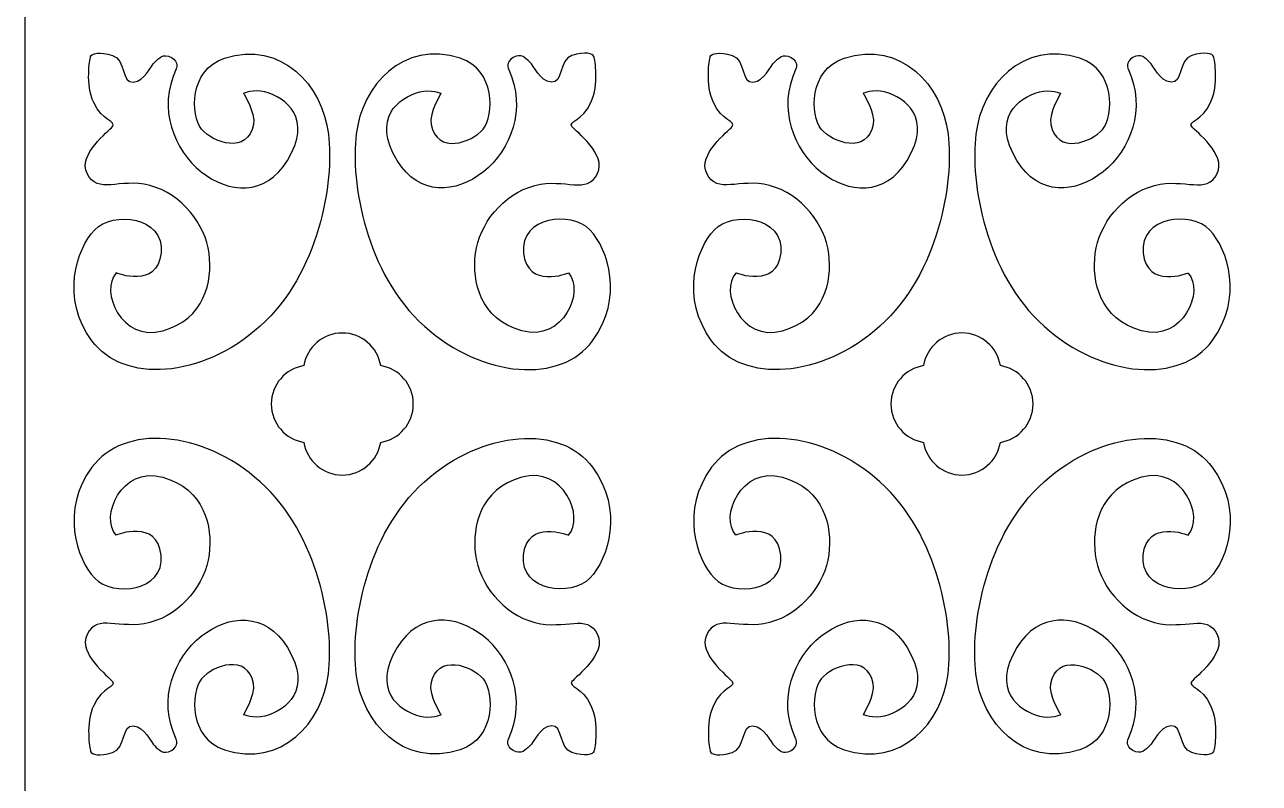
# Model space of a CAD drawing. Header units: centimetres. Extents: x -15.9 to -11.5, y -9 to 9.
# Drawn here: x -15.936 to -13.024, y -0.895 to 0.895 of the extents above; entities that cross this region are included whole.
import ezdxf

# ---------------------------------------------------------------- set-up
doc = ezdxf.new("R2010")
doc.units = ezdxf.units.CM
doc.header["$MEASUREMENT"] = 0
doc.layers.add('layer 1', color=7, linetype='Continuous')

msp = doc.modelspace()

# ---------------------------------------------------------------- linework, layer by layer
at = {"layer": 'layer 1', "color": 250}
for points, knots in [([(-11.51226, 9.00075), (-11.51226, 9.00075), (-11.51226, -9.00021), (-11.51226, -9.00021), (-11.51226, -9.00021), (-11.51226, -9.00021), (-12.974, -9.00021), (-12.974, -9.00021), (-12.974, -9.00021), (-12.974, -9.00021), (-13.01234, -9.00021), (-13.01234, -9.00021), (-13.01234, -9.00021), (-13.01234, -9.00021), (-14.43574, -9.00021), (-14.43574, -9.00021), (-14.43574, -9.00021), (-14.43574, -9.00021), (-14.47408, -9.00021), (-14.47408, -9.00021), (-14.47408, -9.00021), (-14.47408, -9.00021), (-15.93583, -9.0002), (-15.93583, -9.0002), (-15.93583, -9.0002), (-15.93583, -9.0002), (-15.93582, 9.00077), (-15.93582, 9.00077), (-15.93582, 9.00077), (-15.93582, 9.00077), (-14.43575, 9.00077), (-14.43575, 9.00077), (-14.43575, 9.00077), (-14.43575, 9.00077), (-14.43575, 9.00075), (-14.43575, 9.00075), (-14.43575, 9.00075), (-14.43575, 9.00075), (-13.01234, 9.00075), (-13.01234, 9.00075), (-13.01234, 9.00075), (-13.01234, 9.00075), (-12.974, 9.00075), (-12.974, 9.00075), (-12.974, 9.00075), (-12.974, 9.00075), (-11.51226, 9.00075), (-11.51226, 9.00075)], [0, 0, 0, 0, 0.0769231, 0.0769231, 0.0769231, 0.0769231, 0.1538462, 0.1538462, 0.1538462, 0.1538462, 0.2307692, 0.2307692, 0.2307692, 0.2307692, 0.3076923, 0.3076923, 0.3076923, 0.3076923, 0.3846154, 0.3846154, 0.3846154, 0.3846154, 0.4615385, 0.4615385, 0.4615385, 0.4615385, 0.5384615, 0.5384615, 0.5384615, 0.5384615, 0.6153846, 0.6153846, 0.6153846, 0.6153846, 0.6923077, 0.6923077, 0.6923077, 0.6923077, 0.7692308, 0.7692308, 0.7692308, 0.7692308, 0.8461538, 0.8461538, 0.8461538, 0.8461538, 1, 1, 1, 1]), ([(-15.41971, 0.73316), (-15.41971, 0.73316), (-15.39665, 0.74386), (-15.36914, 0.73638), (-15.36914, 0.73638), (-15.31844, 0.72265), (-15.25565, 0.67432), (-15.31611, 0.57487), (-15.31611, 0.57487), (-15.41917, 0.40536), (-15.66775, 0.60131), (-15.57847, 0.79073), (-15.57847, 0.79073), (-15.57847, 0.79073), (-15.57073, 0.80699), (-15.58978, 0.81783), (-15.58978, 0.81783), (-15.60881, 0.82869), (-15.6194, 0.81587), (-15.62894, 0.80698), (-15.62894, 0.80698), (-15.63847, 0.79811), (-15.65222, 0.76257), (-15.67976, 0.75956), (-15.67976, 0.75956), (-15.70726, 0.75661), (-15.69775, 0.81291), (-15.72842, 0.82279), (-15.72842, 0.82279), (-15.75914, 0.83266), (-15.77816, 0.82673), (-15.78026, 0.81982), (-15.78026, 0.81982), (-15.78243, 0.81291), (-15.79299, 0.75462), (-15.77286, 0.7112), (-15.77286, 0.7112), (-15.75277, 0.66775), (-15.7189, 0.66678), (-15.72842, 0.6549), (-15.72842, 0.6549), (-15.73794, 0.64305), (-15.81074, 0.58887), (-15.78877, 0.54434), (-15.78877, 0.54434), (-15.76336, 0.49283), (-15.7136, 0.53444), (-15.64058, 0.5157), (-15.64058, 0.5157), (-15.56419, 0.49609), (-15.50933, 0.42287), (-15.50089, 0.35573), (-15.50089, 0.35573), (-15.49242, 0.2886), (-15.51144, 0.20071), (-15.6099, 0.17307), (-15.6099, 0.17307), (-15.70833, 0.14539), (-15.75914, 0.26786), (-15.71994, 0.30933), (-15.71994, 0.30933), (-15.71994, 0.30933), (-15.62257, 0.27083), (-15.6141, 0.35668), (-15.6141, 0.35668), (-15.60566, 0.44261), (-15.72737, 0.45644), (-15.77076, 0.41101), (-15.77076, 0.41101), (-15.81416, 0.36558), (-15.85122, 0.25008), (-15.77713, 0.14934), (-15.77713, 0.14934), (-15.70304, 0.04864), (-15.51885, 0.05947), (-15.38025, 0.18391), (-15.38025, 0.18391), (-15.24159, 0.30832), (-15.20558, 0.5226), (-15.21932, 0.63713), (-15.21932, 0.63713), (-15.23311, 0.75169), (-15.3295, 0.85952), (-15.4649, 0.81587), (-15.4649, 0.81587), (-15.54787, 0.78911), (-15.54531, 0.68158), (-15.51886, 0.649), (-15.51886, 0.649), (-15.49242, 0.61639), (-15.40978, 0.58842), (-15.39609, 0.65988), (-15.39609, 0.65988), (-15.39081, 0.6875), (-15.41971, 0.73316), (-15.41971, 0.73316)], [0, 0, 0, 0, 0.04, 0.04, 0.04, 0.04, 0.08, 0.08, 0.08, 0.08, 0.12, 0.12, 0.12, 0.12, 0.16, 0.16, 0.16, 0.16, 0.2, 0.2, 0.2, 0.2, 0.24, 0.24, 0.24, 0.24, 0.28, 0.28, 0.28, 0.28, 0.32, 0.32, 0.32, 0.32, 0.36, 0.36, 0.36, 0.36, 0.4, 0.4, 0.4, 0.4, 0.44, 0.44, 0.44, 0.44, 0.48, 0.48, 0.48, 0.48, 0.52, 0.52, 0.52, 0.52, 0.56, 0.56, 0.56, 0.56, 0.6, 0.6, 0.6, 0.6, 0.64, 0.64, 0.64, 0.64, 0.68, 0.68, 0.68, 0.68, 0.72, 0.72, 0.72, 0.72, 0.76, 0.76, 0.76, 0.76, 0.8, 0.8, 0.8, 0.8, 0.84, 0.84, 0.84, 0.84, 0.88, 0.88, 0.88, 0.88, 0.92, 0.92, 0.92, 0.92, 1, 1, 1, 1]), ([(-14.95354, 0.73316), (-14.95354, 0.73316), (-14.97659, 0.74386), (-15.00412, 0.73638), (-15.00412, 0.73638), (-15.05482, 0.72265), (-15.11762, 0.67432), (-15.05713, 0.57487), (-15.05713, 0.57487), (-14.95406, 0.40536), (-14.7055, 0.60131), (-14.7948, 0.79073), (-14.7948, 0.79073), (-14.7948, 0.79073), (-14.80247, 0.80698), (-14.78345, 0.81781), (-14.78345, 0.81781), (-14.76441, 0.82866), (-14.7538, 0.81587), (-14.74432, 0.80698), (-14.74432, 0.80698), (-14.73476, 0.79811), (-14.72101, 0.76257), (-14.6935, 0.75956), (-14.6935, 0.75956), (-14.66599, 0.75661), (-14.67551, 0.81291), (-14.64482, 0.82279), (-14.64482, 0.82279), (-14.61411, 0.83266), (-14.59506, 0.82673), (-14.59297, 0.81982), (-14.59297, 0.81982), (-14.59085, 0.81291), (-14.58027, 0.75464), (-14.60037, 0.7112), (-14.60037, 0.7112), (-14.62047, 0.66775), (-14.65436, 0.66678), (-14.64482, 0.6549), (-14.64482, 0.6549), (-14.63527, 0.64305), (-14.56251, 0.58887), (-14.58448, 0.54434), (-14.58448, 0.54434), (-14.60987, 0.49283), (-14.65964, 0.53444), (-14.73264, 0.5157), (-14.73264, 0.5157), (-14.80901, 0.49609), (-14.86391, 0.42287), (-14.87237, 0.35573), (-14.87237, 0.35573), (-14.88082, 0.2886), (-14.86177, 0.20071), (-14.76333, 0.17307), (-14.76333, 0.17307), (-14.66494, 0.14539), (-14.61411, 0.26786), (-14.65327, 0.30933), (-14.65327, 0.30933), (-14.65327, 0.30933), (-14.75064, 0.27083), (-14.75912, 0.35668), (-14.75912, 0.35668), (-14.76758, 0.44261), (-14.64588, 0.45644), (-14.60249, 0.41101), (-14.60249, 0.41101), (-14.55909, 0.36559), (-14.52203, 0.25008), (-14.59612, 0.14934), (-14.59612, 0.14934), (-14.67022, 0.04864), (-14.85439, 0.05947), (-14.99302, 0.18391), (-14.99302, 0.18391), (-15.13166, 0.30832), (-15.16765, 0.5226), (-15.1539, 0.63713), (-15.1539, 0.63713), (-15.14013, 0.75169), (-15.04377, 0.85952), (-14.90837, 0.81587), (-14.90837, 0.81587), (-14.82534, 0.78911), (-14.82793, 0.68158), (-14.85439, 0.649), (-14.85439, 0.649), (-14.88081, 0.61639), (-14.96347, 0.58842), (-14.97714, 0.65988), (-14.97714, 0.65988), (-14.98245, 0.68749), (-14.95354, 0.73316), (-14.95354, 0.73316)], [0, 0, 0, 0, 0.04, 0.04, 0.04, 0.04, 0.08, 0.08, 0.08, 0.08, 0.12, 0.12, 0.12, 0.12, 0.16, 0.16, 0.16, 0.16, 0.2, 0.2, 0.2, 0.2, 0.24, 0.24, 0.24, 0.24, 0.28, 0.28, 0.28, 0.28, 0.32, 0.32, 0.32, 0.32, 0.36, 0.36, 0.36, 0.36, 0.4, 0.4, 0.4, 0.4, 0.44, 0.44, 0.44, 0.44, 0.48, 0.48, 0.48, 0.48, 0.52, 0.52, 0.52, 0.52, 0.56, 0.56, 0.56, 0.56, 0.6, 0.6, 0.6, 0.6, 0.64, 0.64, 0.64, 0.64, 0.68, 0.68, 0.68, 0.68, 0.72, 0.72, 0.72, 0.72, 0.76, 0.76, 0.76, 0.76, 0.8, 0.8, 0.8, 0.8, 0.84, 0.84, 0.84, 0.84, 0.88, 0.88, 0.88, 0.88, 0.92, 0.92, 0.92, 0.92, 1, 1, 1, 1]), ([(-13.95794, 0.73317), (-13.95794, 0.73317), (-13.9349, 0.74386), (-13.90739, 0.7364), (-13.90739, 0.7364), (-13.85667, 0.72265), (-13.79389, 0.67432), (-13.85436, 0.57488), (-13.85436, 0.57488), (-13.95743, 0.40536), (-14.20599, 0.60131), (-14.1167, 0.79071), (-14.1167, 0.79071), (-14.1167, 0.79071), (-14.10899, 0.80698), (-14.12804, 0.81784), (-14.12804, 0.81784), (-14.14709, 0.8287), (-14.15767, 0.81587), (-14.1672, 0.80698), (-14.1672, 0.80698), (-14.17673, 0.79809), (-14.19048, 0.76255), (-14.218, 0.75958), (-14.218, 0.75958), (-14.24552, 0.75662), (-14.23599, 0.8129), (-14.26669, 0.82278), (-14.26669, 0.82278), (-14.29738, 0.83265), (-14.31643, 0.82673), (-14.31855, 0.81982), (-14.31855, 0.81982), (-14.32066, 0.8129), (-14.33125, 0.75464), (-14.31114, 0.7112), (-14.31114, 0.7112), (-14.29103, 0.66776), (-14.25716, 0.66676), (-14.26669, 0.65491), (-14.26669, 0.65491), (-14.27621, 0.64307), (-14.349, 0.58887), (-14.32701, 0.54432), (-14.32701, 0.54432), (-14.30161, 0.49284), (-14.25187, 0.53445), (-14.17884, 0.51569), (-14.17884, 0.51569), (-14.10247, 0.49607), (-14.0476, 0.42287), (-14.03913, 0.35572), (-14.03913, 0.35572), (-14.03067, 0.28858), (-14.04972, 0.2007), (-14.14815, 0.17305), (-14.14815, 0.17305), (-14.24658, 0.1454), (-14.29738, 0.26784), (-14.25822, 0.30932), (-14.25822, 0.30932), (-14.25822, 0.30932), (-14.16085, 0.27081), (-14.15238, 0.35671), (-14.15238, 0.35671), (-14.14391, 0.44262), (-14.26563, 0.45644), (-14.30902, 0.41102), (-14.30902, 0.41102), (-14.35241, 0.3656), (-14.38946, 0.25007), (-14.31537, 0.14935), (-14.31537, 0.14935), (-14.24129, 0.04864), (-14.05713, 0.0595), (-13.91848, 0.18391), (-13.91848, 0.18391), (-13.77982, 0.30833), (-13.74385, 0.5226), (-13.7576, 0.63714), (-13.7576, 0.63714), (-13.77136, 0.75169), (-13.86773, 0.85952), (-14.00315, 0.81587), (-14.00315, 0.81587), (-14.08614, 0.78911), (-14.08359, 0.68157), (-14.05713, 0.64899), (-14.05713, 0.64899), (-14.03067, 0.61641), (-13.94803, 0.58841), (-13.93435, 0.65985), (-13.93435, 0.65985), (-13.92906, 0.6875), (-13.95794, 0.73317), (-13.95794, 0.73317)], [0, 0, 0, 0, 0.04, 0.04, 0.04, 0.04, 0.08, 0.08, 0.08, 0.08, 0.12, 0.12, 0.12, 0.12, 0.16, 0.16, 0.16, 0.16, 0.2, 0.2, 0.2, 0.2, 0.24, 0.24, 0.24, 0.24, 0.28, 0.28, 0.28, 0.28, 0.32, 0.32, 0.32, 0.32, 0.36, 0.36, 0.36, 0.36, 0.4, 0.4, 0.4, 0.4, 0.44, 0.44, 0.44, 0.44, 0.48, 0.48, 0.48, 0.48, 0.52, 0.52, 0.52, 0.52, 0.56, 0.56, 0.56, 0.56, 0.6, 0.6, 0.6, 0.6, 0.64, 0.64, 0.64, 0.64, 0.68, 0.68, 0.68, 0.68, 0.72, 0.72, 0.72, 0.72, 0.76, 0.76, 0.76, 0.76, 0.8, 0.8, 0.8, 0.8, 0.84, 0.84, 0.84, 0.84, 0.88, 0.88, 0.88, 0.88, 0.92, 0.92, 0.92, 0.92, 1, 1, 1, 1]), ([(-13.4918, 0.73317), (-13.4918, 0.73317), (-13.51486, 0.74386), (-13.54236, 0.7364), (-13.54236, 0.7364), (-13.59308, 0.72265), (-13.65586, 0.67432), (-13.59539, 0.57488), (-13.59539, 0.57488), (-13.49232, 0.40536), (-13.24375, 0.60131), (-13.33305, 0.79071), (-13.33305, 0.79071), (-13.33305, 0.79071), (-13.34076, 0.80698), (-13.32172, 0.81784), (-13.32172, 0.81784), (-13.30266, 0.8287), (-13.29208, 0.81587), (-13.28255, 0.80698), (-13.28255, 0.80698), (-13.27303, 0.79809), (-13.25927, 0.76255), (-13.23175, 0.75958), (-13.23175, 0.75958), (-13.20423, 0.75662), (-13.21376, 0.8129), (-13.18307, 0.82278), (-13.18307, 0.82278), (-13.15237, 0.83265), (-13.13332, 0.82673), (-13.1312, 0.81982), (-13.1312, 0.81982), (-13.12909, 0.8129), (-13.11851, 0.75464), (-13.13861, 0.7112), (-13.13861, 0.7112), (-13.15872, 0.66776), (-13.19259, 0.66676), (-13.18307, 0.65491), (-13.18307, 0.65491), (-13.17354, 0.64307), (-13.10076, 0.58887), (-13.12273, 0.54432), (-13.12273, 0.54432), (-13.14814, 0.49284), (-13.19788, 0.53445), (-13.27091, 0.51569), (-13.27091, 0.51569), (-13.34729, 0.49607), (-13.40215, 0.42287), (-13.41062, 0.35572), (-13.41062, 0.35572), (-13.41908, 0.28858), (-13.40004, 0.2007), (-13.30161, 0.17305), (-13.30161, 0.17305), (-13.20318, 0.1454), (-13.15237, 0.26784), (-13.19153, 0.30932), (-13.19153, 0.30932), (-13.19153, 0.30932), (-13.2889, 0.27081), (-13.29737, 0.35671), (-13.29737, 0.35671), (-13.30584, 0.44262), (-13.18412, 0.45644), (-13.14073, 0.41102), (-13.14073, 0.41102), (-13.09733, 0.3656), (-13.06029, 0.25007), (-13.13438, 0.14935), (-13.13438, 0.14935), (-13.20847, 0.04864), (-13.39263, 0.0595), (-13.53128, 0.18391), (-13.53128, 0.18391), (-13.66992, 0.30833), (-13.70591, 0.5226), (-13.69215, 0.63714), (-13.69215, 0.63714), (-13.67839, 0.75169), (-13.58202, 0.85952), (-13.44661, 0.81587), (-13.44661, 0.81587), (-13.36361, 0.78911), (-13.36617, 0.68157), (-13.39263, 0.64899), (-13.39263, 0.64899), (-13.41908, 0.61641), (-13.50172, 0.58841), (-13.5154, 0.65985), (-13.5154, 0.65985), (-13.52069, 0.6875), (-13.4918, 0.73317), (-13.4918, 0.73317)], [0, 0, 0, 0, 0.04, 0.04, 0.04, 0.04, 0.08, 0.08, 0.08, 0.08, 0.12, 0.12, 0.12, 0.12, 0.16, 0.16, 0.16, 0.16, 0.2, 0.2, 0.2, 0.2, 0.24, 0.24, 0.24, 0.24, 0.28, 0.28, 0.28, 0.28, 0.32, 0.32, 0.32, 0.32, 0.36, 0.36, 0.36, 0.36, 0.4, 0.4, 0.4, 0.4, 0.44, 0.44, 0.44, 0.44, 0.48, 0.48, 0.48, 0.48, 0.52, 0.52, 0.52, 0.52, 0.56, 0.56, 0.56, 0.56, 0.6, 0.6, 0.6, 0.6, 0.64, 0.64, 0.64, 0.64, 0.68, 0.68, 0.68, 0.68, 0.72, 0.72, 0.72, 0.72, 0.76, 0.76, 0.76, 0.76, 0.8, 0.8, 0.8, 0.8, 0.84, 0.84, 0.84, 0.84, 0.88, 0.88, 0.88, 0.88, 0.92, 0.92, 0.92, 0.92, 1, 1, 1, 1]), ([(-15.01911, 0.00025), (-15.01911, -0.04541), (-15.05244, -0.08325), (-15.09608, -0.09027), (-15.09608, -0.09027), (-15.10314, -0.13392), (-15.14099, -0.16728), (-15.18663, -0.16728), (-15.18663, -0.16728), (-15.23224, -0.16728), (-15.27008, -0.13392), (-15.27713, -0.09027), (-15.27713, -0.09027), (-15.32077, -0.08325), (-15.35417, -0.04541), (-15.35417, 0.00025), (-15.35417, 0.00025), (-15.35416, 0.04588), (-15.32077, 0.08373), (-15.27713, 0.09073), (-15.27713, 0.09073), (-15.27008, 0.13439), (-15.23224, 0.16778), (-15.18663, 0.16776), (-15.18663, 0.16776), (-15.14099, 0.16778), (-15.10314, 0.1344), (-15.09608, 0.09073), (-15.09608, 0.09073), (-15.05244, 0.08373), (-15.0191, 0.04588), (-15.01911, 0.00025)], [0, 0, 0, 0, 0.1111111, 0.1111111, 0.1111111, 0.1111111, 0.2222222, 0.2222222, 0.2222222, 0.2222222, 0.3333333, 0.3333333, 0.3333333, 0.3333333, 0.4444444, 0.4444444, 0.4444444, 0.4444444, 0.5555556, 0.5555556, 0.5555556, 0.5555556, 0.6666667, 0.6666667, 0.6666667, 0.6666667, 0.7777778, 0.7777778, 0.7777778, 0.7777778, 1, 1, 1, 1]), ([(-13.55735, 0.00024), (-13.55735, -0.0454), (-13.59071, -0.08325), (-13.63436, -0.09027), (-13.63436, -0.09027), (-13.64139, -0.13393), (-13.67924, -0.16729), (-13.72488, -0.16729), (-13.72488, -0.16729), (-13.77051, -0.16729), (-13.80836, -0.13393), (-13.81538, -0.09027), (-13.81538, -0.09027), (-13.85904, -0.08325), (-13.89241, -0.0454), (-13.89241, 0.00024), (-13.89241, 0.00024), (-13.89241, 0.04587), (-13.85904, 0.08373), (-13.81538, 0.09075), (-13.81538, 0.09075), (-13.80836, 0.1344), (-13.77051, 0.16777), (-13.72488, 0.16777), (-13.72488, 0.16777), (-13.67924, 0.16777), (-13.64139, 0.1344), (-13.63436, 0.09074), (-13.63436, 0.09074), (-13.59071, 0.08372), (-13.55735, 0.04587), (-13.55735, 0.00024)], [0, 0, 0, 0, 0.1111111, 0.1111111, 0.1111111, 0.1111111, 0.2222222, 0.2222222, 0.2222222, 0.2222222, 0.3333333, 0.3333333, 0.3333333, 0.3333333, 0.4444444, 0.4444444, 0.4444444, 0.4444444, 0.5555556, 0.5555556, 0.5555556, 0.5555556, 0.6666667, 0.6666667, 0.6666667, 0.6666667, 0.7777778, 0.7777778, 0.7777778, 0.7777778, 1, 1, 1, 1]), ([(-15.41971, -0.73269), (-15.41971, -0.73269), (-15.39665, -0.7434), (-15.36914, -0.73593), (-15.36914, -0.73593), (-15.31844, -0.7222), (-15.25565, -0.67385), (-15.31611, -0.5744), (-15.31611, -0.5744), (-15.41917, -0.40491), (-15.66775, -0.60083), (-15.57845, -0.79025), (-15.57845, -0.79025), (-15.57845, -0.79025), (-15.57073, -0.80649), (-15.58978, -0.81737), (-15.58978, -0.81737), (-15.60881, -0.82822), (-15.6194, -0.81541), (-15.62897, -0.80649), (-15.62897, -0.80649), (-15.63847, -0.79762), (-15.65222, -0.76209), (-15.67976, -0.75913), (-15.67976, -0.75913), (-15.70726, -0.75615), (-15.69775, -0.81243), (-15.72845, -0.82231), (-15.72845, -0.82231), (-15.75914, -0.83216), (-15.77816, -0.82628), (-15.78027, -0.81934), (-15.78027, -0.81934), (-15.78243, -0.81245), (-15.79298, -0.75416), (-15.77286, -0.71072), (-15.77286, -0.71072), (-15.75277, -0.66729), (-15.7189, -0.6663), (-15.72845, -0.65445), (-15.72845, -0.65445), (-15.73794, -0.64259), (-15.81074, -0.58838), (-15.78877, -0.54386), (-15.78877, -0.54386), (-15.76336, -0.49237), (-15.71362, -0.53399), (-15.64058, -0.51523), (-15.64058, -0.51523), (-15.56419, -0.49559), (-15.50934, -0.4224), (-15.50089, -0.35527), (-15.50089, -0.35527), (-15.49242, -0.28812), (-15.51144, -0.20024), (-15.6099, -0.1726), (-15.6099, -0.1726), (-15.70833, -0.14495), (-15.75914, -0.2674), (-15.71994, -0.30884), (-15.71994, -0.30884), (-15.71994, -0.30884), (-15.62257, -0.27034), (-15.6141, -0.35625), (-15.6141, -0.35625), (-15.60566, -0.44216), (-15.72737, -0.45597), (-15.77076, -0.41054), (-15.77076, -0.41054), (-15.81416, -0.36511), (-15.85122, -0.24962), (-15.77713, -0.14889), (-15.77713, -0.14889), (-15.70304, -0.04818), (-15.51885, -0.05902), (-15.38023, -0.18343), (-15.38023, -0.18343), (-15.24159, -0.30786), (-15.20558, -0.52214), (-15.21934, -0.63667), (-15.21934, -0.63667), (-15.23309, -0.75122), (-15.3295, -0.85906), (-15.4649, -0.81541), (-15.4649, -0.81541), (-15.54787, -0.78866), (-15.54534, -0.68112), (-15.51886, -0.64851), (-15.51886, -0.64851), (-15.49242, -0.61593), (-15.40978, -0.58792), (-15.39609, -0.65938), (-15.39609, -0.65938), (-15.39081, -0.68701), (-15.41971, -0.73269), (-15.41971, -0.73269)], [0, 0, 0, 0, 0.04, 0.04, 0.04, 0.04, 0.08, 0.08, 0.08, 0.08, 0.12, 0.12, 0.12, 0.12, 0.16, 0.16, 0.16, 0.16, 0.2, 0.2, 0.2, 0.2, 0.24, 0.24, 0.24, 0.24, 0.28, 0.28, 0.28, 0.28, 0.32, 0.32, 0.32, 0.32, 0.36, 0.36, 0.36, 0.36, 0.4, 0.4, 0.4, 0.4, 0.44, 0.44, 0.44, 0.44, 0.48, 0.48, 0.48, 0.48, 0.52, 0.52, 0.52, 0.52, 0.56, 0.56, 0.56, 0.56, 0.6, 0.6, 0.6, 0.6, 0.64, 0.64, 0.64, 0.64, 0.68, 0.68, 0.68, 0.68, 0.72, 0.72, 0.72, 0.72, 0.76, 0.76, 0.76, 0.76, 0.8, 0.8, 0.8, 0.8, 0.84, 0.84, 0.84, 0.84, 0.88, 0.88, 0.88, 0.88, 0.92, 0.92, 0.92, 0.92, 1, 1, 1, 1]), ([(-14.95354, -0.73269), (-14.95354, -0.73269), (-14.97659, -0.7434), (-15.00412, -0.73592), (-15.00412, -0.73592), (-15.0548, -0.7222), (-15.11761, -0.67385), (-15.05713, -0.5744), (-15.05713, -0.5744), (-14.95406, -0.40491), (-14.7055, -0.60083), (-14.7948, -0.79025), (-14.7948, -0.79025), (-14.7948, -0.79025), (-14.80249, -0.80649), (-14.78345, -0.81737), (-14.78345, -0.81737), (-14.76441, -0.82822), (-14.7538, -0.81541), (-14.7443, -0.80649), (-14.7443, -0.80649), (-14.73476, -0.79762), (-14.72101, -0.76209), (-14.6935, -0.75913), (-14.6935, -0.75913), (-14.66597, -0.75613), (-14.67551, -0.81245), (-14.64482, -0.82231), (-14.64482, -0.82231), (-14.61411, -0.83216), (-14.59506, -0.82628), (-14.59295, -0.81934), (-14.59295, -0.81934), (-14.59085, -0.81243), (-14.58027, -0.75416), (-14.60037, -0.71072), (-14.60037, -0.71072), (-14.62047, -0.66729), (-14.65436, -0.66631), (-14.64482, -0.65445), (-14.64482, -0.65445), (-14.63527, -0.64259), (-14.56251, -0.58838), (-14.58448, -0.54386), (-14.58448, -0.54386), (-14.60987, -0.49237), (-14.65964, -0.53399), (-14.73264, -0.51521), (-14.73264, -0.51521), (-14.80901, -0.49559), (-14.86391, -0.4224), (-14.87237, -0.35527), (-14.87237, -0.35527), (-14.88082, -0.28812), (-14.86177, -0.20024), (-14.76333, -0.1726), (-14.76333, -0.1726), (-14.66494, -0.14495), (-14.61411, -0.2674), (-14.65327, -0.30884), (-14.65327, -0.30884), (-14.65327, -0.30884), (-14.75064, -0.27035), (-14.75912, -0.35625), (-14.75912, -0.35625), (-14.76758, -0.44216), (-14.64588, -0.45597), (-14.60249, -0.41054), (-14.60249, -0.41054), (-14.55909, -0.36511), (-14.52203, -0.24962), (-14.59612, -0.14889), (-14.59612, -0.14889), (-14.67022, -0.04818), (-14.85439, -0.05902), (-14.99302, -0.18343), (-14.99302, -0.18343), (-15.13166, -0.30786), (-15.16765, -0.52214), (-15.1539, -0.63667), (-15.1539, -0.63667), (-15.14013, -0.7512), (-15.04377, -0.85906), (-14.90837, -0.81541), (-14.90837, -0.81541), (-14.82537, -0.78866), (-14.82793, -0.68112), (-14.85439, -0.64851), (-14.85439, -0.64851), (-14.88082, -0.61593), (-14.96347, -0.58792), (-14.97714, -0.65939), (-14.97714, -0.65939), (-14.98245, -0.68703), (-14.95354, -0.73269), (-14.95354, -0.73269)], [0, 0, 0, 0, 0.04, 0.04, 0.04, 0.04, 0.08, 0.08, 0.08, 0.08, 0.12, 0.12, 0.12, 0.12, 0.16, 0.16, 0.16, 0.16, 0.2, 0.2, 0.2, 0.2, 0.24, 0.24, 0.24, 0.24, 0.28, 0.28, 0.28, 0.28, 0.32, 0.32, 0.32, 0.32, 0.36, 0.36, 0.36, 0.36, 0.4, 0.4, 0.4, 0.4, 0.44, 0.44, 0.44, 0.44, 0.48, 0.48, 0.48, 0.48, 0.52, 0.52, 0.52, 0.52, 0.56, 0.56, 0.56, 0.56, 0.6, 0.6, 0.6, 0.6, 0.64, 0.64, 0.64, 0.64, 0.68, 0.68, 0.68, 0.68, 0.72, 0.72, 0.72, 0.72, 0.76, 0.76, 0.76, 0.76, 0.8, 0.8, 0.8, 0.8, 0.84, 0.84, 0.84, 0.84, 0.88, 0.88, 0.88, 0.88, 0.92, 0.92, 0.92, 0.92, 1, 1, 1, 1]), ([(-13.95794, -0.7327), (-13.95794, -0.7327), (-13.9349, -0.74338), (-13.90739, -0.73593), (-13.90739, -0.73593), (-13.85667, -0.72218), (-13.79389, -0.67384), (-13.85436, -0.57441), (-13.85436, -0.57441), (-13.95743, -0.40489), (-14.20599, -0.60084), (-14.1167, -0.79024), (-14.1167, -0.79024), (-14.1167, -0.79024), (-14.10899, -0.80651), (-14.12804, -0.81737), (-14.12804, -0.81737), (-14.14709, -0.82824), (-14.15767, -0.81539), (-14.1672, -0.80651), (-14.1672, -0.80651), (-14.17673, -0.79763), (-14.19048, -0.76207), (-14.218, -0.75911), (-14.218, -0.75911), (-14.24552, -0.75615), (-14.23599, -0.81244), (-14.26669, -0.82231), (-14.26669, -0.82231), (-14.29738, -0.83218), (-14.31643, -0.82626), (-14.31855, -0.81934), (-14.31855, -0.81934), (-14.32066, -0.81244), (-14.33125, -0.75418), (-14.31114, -0.71073), (-14.31114, -0.71073), (-14.29103, -0.66728), (-14.25716, -0.6663), (-14.26669, -0.65445), (-14.26669, -0.65445), (-14.27621, -0.64259), (-14.349, -0.5884), (-14.32701, -0.54385), (-14.32701, -0.54385), (-14.30161, -0.49237), (-14.25187, -0.53398), (-14.17884, -0.51522), (-14.17884, -0.51522), (-14.10247, -0.49559), (-14.0476, -0.4224), (-14.03913, -0.35526), (-14.03913, -0.35526), (-14.03067, -0.28811), (-14.04972, -0.20023), (-14.14815, -0.17258), (-14.14815, -0.17258), (-14.24658, -0.14493), (-14.29738, -0.26737), (-14.25822, -0.30884), (-14.25822, -0.30884), (-14.25822, -0.30884), (-14.16085, -0.27033), (-14.15238, -0.35624), (-14.15238, -0.35624), (-14.14391, -0.44215), (-14.26563, -0.45597), (-14.30902, -0.41055), (-14.30902, -0.41055), (-14.35241, -0.36513), (-14.38946, -0.2496), (-14.31537, -0.14888), (-14.31537, -0.14888), (-14.24129, -0.04816), (-14.05713, -0.05902), (-13.91848, -0.18344), (-13.91848, -0.18344), (-13.77982, -0.30786), (-13.74385, -0.52213), (-13.7576, -0.63667), (-13.7576, -0.63667), (-13.77136, -0.75122), (-13.86773, -0.85905), (-14.00315, -0.81539), (-14.00315, -0.81539), (-14.08614, -0.78864), (-14.08359, -0.68111), (-14.05713, -0.64852), (-14.05713, -0.64852), (-14.03067, -0.61594), (-13.94803, -0.58794), (-13.93435, -0.65938), (-13.93435, -0.65938), (-13.92906, -0.68703), (-13.95794, -0.7327), (-13.95794, -0.7327)], [0, 0, 0, 0, 0.04, 0.04, 0.04, 0.04, 0.08, 0.08, 0.08, 0.08, 0.12, 0.12, 0.12, 0.12, 0.16, 0.16, 0.16, 0.16, 0.2, 0.2, 0.2, 0.2, 0.24, 0.24, 0.24, 0.24, 0.28, 0.28, 0.28, 0.28, 0.32, 0.32, 0.32, 0.32, 0.36, 0.36, 0.36, 0.36, 0.4, 0.4, 0.4, 0.4, 0.44, 0.44, 0.44, 0.44, 0.48, 0.48, 0.48, 0.48, 0.52, 0.52, 0.52, 0.52, 0.56, 0.56, 0.56, 0.56, 0.6, 0.6, 0.6, 0.6, 0.64, 0.64, 0.64, 0.64, 0.68, 0.68, 0.68, 0.68, 0.72, 0.72, 0.72, 0.72, 0.76, 0.76, 0.76, 0.76, 0.8, 0.8, 0.8, 0.8, 0.84, 0.84, 0.84, 0.84, 0.88, 0.88, 0.88, 0.88, 0.92, 0.92, 0.92, 0.92, 1, 1, 1, 1]), ([(-13.4918, -0.7327), (-13.4918, -0.7327), (-13.51486, -0.74338), (-13.54236, -0.73593), (-13.54236, -0.73593), (-13.59308, -0.72218), (-13.65586, -0.67384), (-13.59539, -0.57441), (-13.59539, -0.57441), (-13.49232, -0.40489), (-13.24375, -0.60084), (-13.33305, -0.79024), (-13.33305, -0.79024), (-13.33305, -0.79024), (-13.34076, -0.80651), (-13.32172, -0.81737), (-13.32172, -0.81737), (-13.30266, -0.82824), (-13.29208, -0.81539), (-13.28255, -0.80651), (-13.28255, -0.80651), (-13.27303, -0.79763), (-13.25927, -0.76207), (-13.23175, -0.75911), (-13.23175, -0.75911), (-13.20423, -0.75615), (-13.21376, -0.81244), (-13.18307, -0.82231), (-13.18307, -0.82231), (-13.15237, -0.83218), (-13.13332, -0.82626), (-13.1312, -0.81934), (-13.1312, -0.81934), (-13.12909, -0.81244), (-13.11851, -0.75418), (-13.13861, -0.71073), (-13.13861, -0.71073), (-13.15872, -0.66728), (-13.19259, -0.6663), (-13.18307, -0.65445), (-13.18307, -0.65445), (-13.17354, -0.64259), (-13.10076, -0.5884), (-13.12273, -0.54385), (-13.12273, -0.54385), (-13.14814, -0.49237), (-13.19788, -0.53398), (-13.27091, -0.51522), (-13.27091, -0.51522), (-13.34729, -0.49559), (-13.40215, -0.4224), (-13.41062, -0.35526), (-13.41062, -0.35526), (-13.41908, -0.28811), (-13.40004, -0.20023), (-13.30161, -0.17258), (-13.30161, -0.17258), (-13.20318, -0.14493), (-13.15237, -0.26737), (-13.19153, -0.30884), (-13.19153, -0.30884), (-13.19153, -0.30884), (-13.2889, -0.27033), (-13.29737, -0.35624), (-13.29737, -0.35624), (-13.30584, -0.44215), (-13.18412, -0.45597), (-13.14073, -0.41055), (-13.14073, -0.41055), (-13.09733, -0.36513), (-13.06029, -0.2496), (-13.13438, -0.14888), (-13.13438, -0.14888), (-13.20847, -0.04816), (-13.39263, -0.05902), (-13.53128, -0.18344), (-13.53128, -0.18344), (-13.66992, -0.30786), (-13.70591, -0.52213), (-13.69215, -0.63667), (-13.69215, -0.63667), (-13.67839, -0.75122), (-13.58202, -0.85905), (-13.44661, -0.81539), (-13.44661, -0.81539), (-13.36361, -0.78864), (-13.36617, -0.68111), (-13.39263, -0.64852), (-13.39263, -0.64852), (-13.41908, -0.61594), (-13.50172, -0.58794), (-13.5154, -0.65938), (-13.5154, -0.65938), (-13.52069, -0.68703), (-13.4918, -0.7327), (-13.4918, -0.7327)], [0, 0, 0, 0, 0.04, 0.04, 0.04, 0.04, 0.08, 0.08, 0.08, 0.08, 0.12, 0.12, 0.12, 0.12, 0.16, 0.16, 0.16, 0.16, 0.2, 0.2, 0.2, 0.2, 0.24, 0.24, 0.24, 0.24, 0.28, 0.28, 0.28, 0.28, 0.32, 0.32, 0.32, 0.32, 0.36, 0.36, 0.36, 0.36, 0.4, 0.4, 0.4, 0.4, 0.44, 0.44, 0.44, 0.44, 0.48, 0.48, 0.48, 0.48, 0.52, 0.52, 0.52, 0.52, 0.56, 0.56, 0.56, 0.56, 0.6, 0.6, 0.6, 0.6, 0.64, 0.64, 0.64, 0.64, 0.68, 0.68, 0.68, 0.68, 0.72, 0.72, 0.72, 0.72, 0.76, 0.76, 0.76, 0.76, 0.8, 0.8, 0.8, 0.8, 0.84, 0.84, 0.84, 0.84, 0.88, 0.88, 0.88, 0.88, 0.92, 0.92, 0.92, 0.92, 1, 1, 1, 1])]:
    msp.add_open_spline(points, degree=3, knots=knots, dxfattribs=at)

doc.saveas('drawing.dxf')
